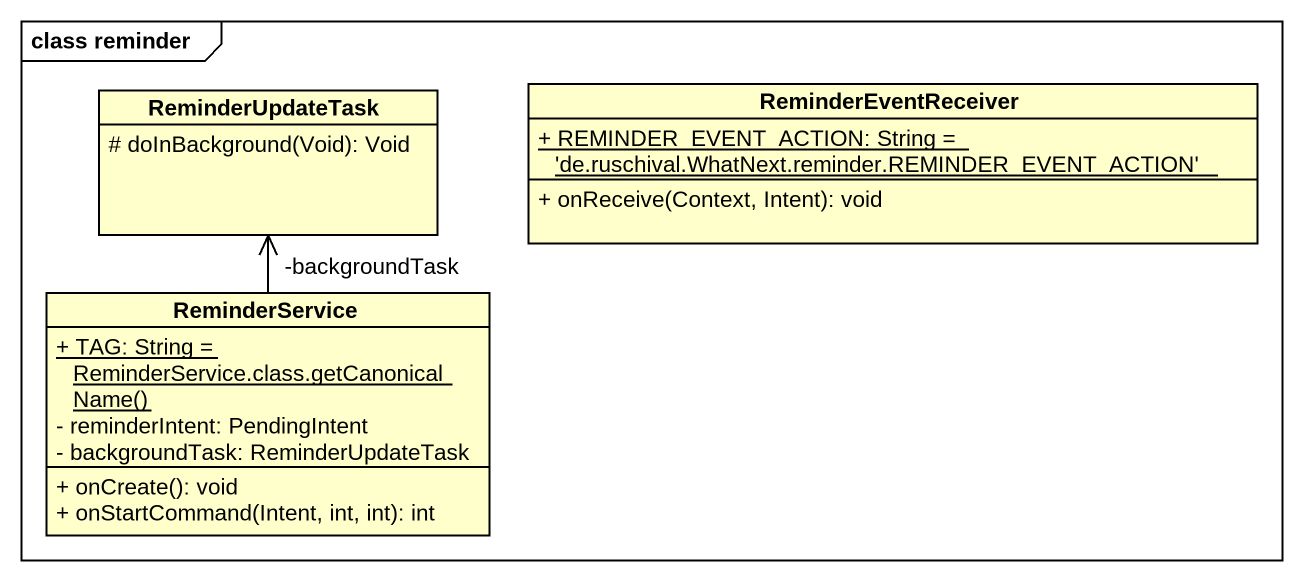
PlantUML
@startuml
mainframe class reminder
hide circle
hide empty members
skinparam classAttributeIconSize 0
class ReminderEventReceiver {
  {static} + REMINDER_EVENT_ACTION: String = 'de.ruschival.WhatNext.reminder.REMINDER_EVENT_ACTION'
  + onReceive(Context, Intent): void
}
class ReminderUpdateTask {
  # doInBackground(Void): Void
}
class ReminderService {
  {static} {field} + TAG: String = ReminderService.class.getCanonicalName()
  - reminderIntent: PendingIntent
  - backgroundTask: ReminderUpdateTask
  + onCreate(): void
  + onStartCommand(Intent, int, int): int
}
ReminderService -up-> "-backgroundTask" ReminderUpdateTask
@enduml
